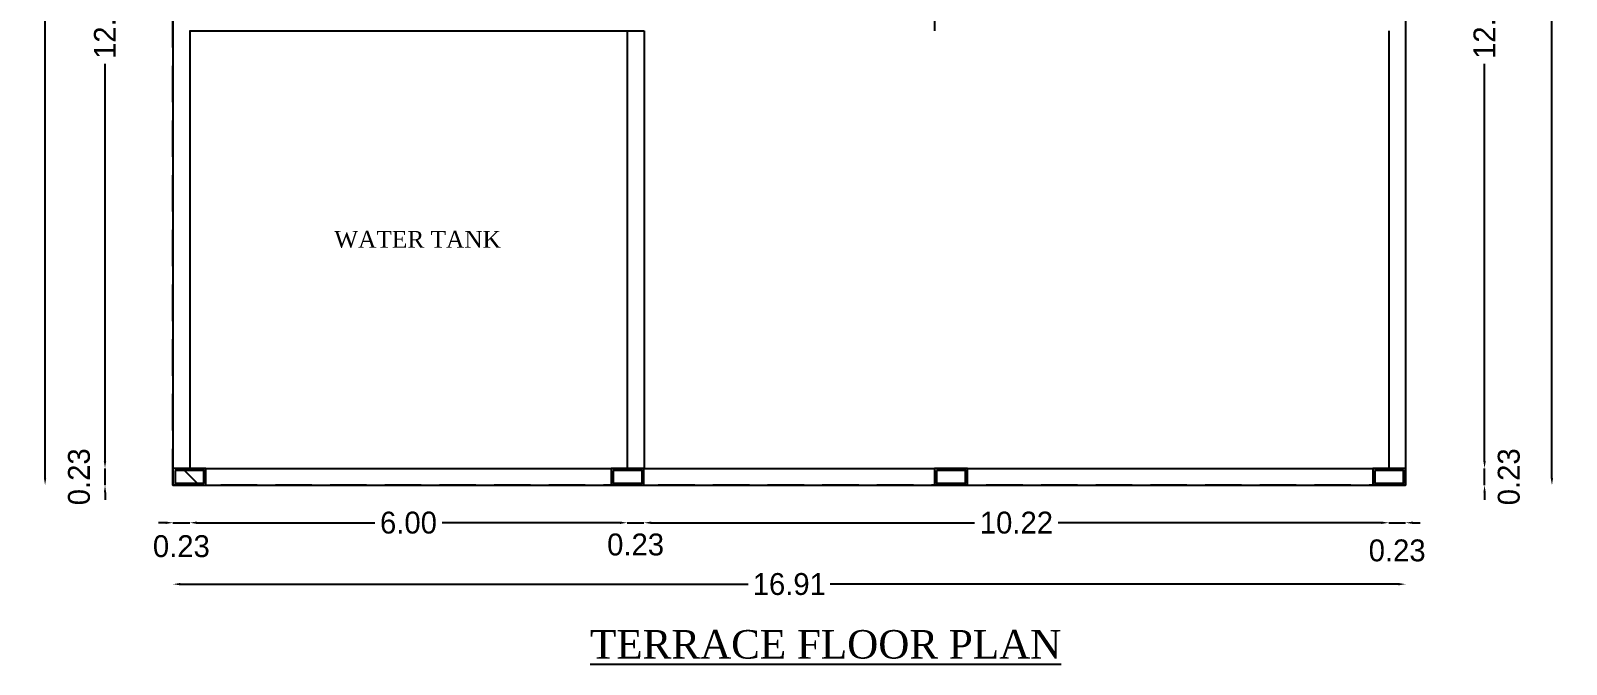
# Model space of a CAD drawing. Header units: metres. Extents: x 3396 to 3562, y 2179 to 2331.
# Drawn here: x 3463.49 to 3484.55, y 2178.81 to 2187.5 of the extents above; entities that cross this region are included whole.
import ezdxf

# ---------------------------------------------------------------- set-up
doc = ezdxf.new("R2010")
doc.units = ezdxf.units.M
doc.header["$PDMODE"] = 34
doc.linetypes.add('HIDDEN', pattern=[0.375, 0.25, -0.125])
doc.layers.add('BLK_1_FLR_4_ROOF_AREA', color=54, linetype='Continuous')
doc.styles.add('outer', font='BKANT.TTF')
doc.styles.get("Standard").update_dxf_attribs({"font": 'arial.ttf'})
doc.dimstyles.new('Banu', dxfattribs={"dimtxt": 0.35, "dimasz": 0.23, "dimexe": 1, "dimexo": 1, "dimgap": 0.1, "dimtad": 0, "dimzin": 1, "dimdsep": 46, "dimtxsty": 'outer', "dimcen": 0.15, "dimdle": 1, "dimse1": 1, "dimse2": 1, "dimclrt": 7, "dimadec": 0, "dimazin": 0, "dimtfac": 1, "dimtix": 1, "dimtmove": 1, "dimatfit": 0, "dimfxl": 0, "dimtolj": 1, "dimtzin": 0, "dimarcsym": 0})

# ---------------------------------------------------------------- blocks, each defined once
blk = doc.blocks.new('A$C35006C9F')
h = blk.add_hatch()
h.set_pattern_fill('ANSI31', color=256, scale=2)
h.set_pattern_definition([(45, (-3161.1406, -1435.413), (-4.490128, 4.490128), [])])
h.paths.add_polyline_path([(-0.129, 0.045), (-0.305, 0.045), (-0.305, -0.35), (-0.129, -0.35)])
for points in [[(-0.102, 0.073), (-0.332, 0.073), (-0.332, -0.377), (-0.102, -0.377)], [(-0.129, 0.045), (-0.305, 0.045), (-0.305, -0.35), (-0.129, -0.35)]]:
    blk.add_lwpolyline(points, close=True)
blk = doc.blocks.new('*D494')
at = {"color": 0, "lineweight": -2, "ltscale": 2}
for p, q in [((3464.509, 2181.599), (3464.509, 2181.699)), ((3464.509, 2181.269), (3464.509, 2181.499)), ((3464.509, 2181.169), (3464.509, 2181.069))]:
    blk.add_line(p, q, dxfattribs=at)
at = {"color": 0, "ltscale": 2}
for points in [[(3464.492, 2181.599), (3464.525, 2181.599), (3464.509, 2181.499)], [(3464.492, 2181.169), (3464.525, 2181.169), (3464.509, 2181.269)]]:
    blk.add_solid(points, dxfattribs=at)
at = {"layer": 'Defpoints', "color": 0, "ltscale": 2}
for p in [(3464.509, 2181.499), (3464.625, 2181.499), (3464.625, 2181.269)]:
    blk.add_point(p, dxfattribs=at)
at = {"color": 7, "ltscale": 2, "insert": (3464.153, 2181.384), "char_height": 0.3, "attachment_point": 5, "rotation": 90, "style": 'outer'}
blk.add_mtext('\\A1;0.23', dxfattribs=at)
blk = doc.blocks.new('*D495')
at = {"color": 0, "lineweight": -2, "ltscale": 2}
for p, q in [((3464.509, 2193.629), (3464.509, 2188.183)), ((3464.509, 2181.599), (3464.509, 2187.046))]:
    blk.add_line(p, q, dxfattribs=at)
at = {"color": 0, "ltscale": 2}
for points in [[(3464.492, 2193.629), (3464.525, 2193.629), (3464.509, 2193.729)], [(3464.492, 2181.599), (3464.525, 2181.599), (3464.509, 2181.499)]]:
    blk.add_solid(points, dxfattribs=at)
at = {"layer": 'Defpoints', "color": 0, "ltscale": 2}
for p in [(3464.509, 2193.729), (3464.625, 2193.729), (3464.625, 2181.499)]:
    blk.add_point(p, dxfattribs=at)
at = {"color": 7, "ltscale": 2, "insert": (3464.509, 2187.614), "char_height": 0.3, "attachment_point": 5, "rotation": 90, "style": 'outer'}
blk.add_mtext('\\A1;12.23', dxfattribs=at)
blk = doc.blocks.new('*D503')
at = {"color": 0, "lineweight": -2, "ltscale": 2}
for p, q in [((3463.687, 2223.193), (3463.687, 2202.861)), ((3463.687, 2181.369), (3463.687, 2201.701))]:
    blk.add_line(p, q, dxfattribs=at)
at = {"color": 0, "ltscale": 2}
for points in [[(3463.67, 2223.193), (3463.703, 2223.193), (3463.687, 2223.293)], [(3463.67, 2181.369), (3463.703, 2181.369), (3463.687, 2181.269)]]:
    blk.add_solid(points, dxfattribs=at)
at = {"layer": 'Defpoints', "color": 0, "ltscale": 2}
for p in [(3463.709, 2223.293), (3463.687, 2181.269), (3463.709, 2181.269)]:
    blk.add_point(p, dxfattribs=at)
at = {"color": 7, "ltscale": 2, "insert": (3463.687, 2202.281), "char_height": 0.3, "attachment_point": 5, "rotation": 90, "style": 'outer'}
blk.add_mtext('\\A1;42.02', dxfattribs=at)
blk = doc.blocks.new('*D508')
at = {"color": 0, "lineweight": -2, "ltscale": 2}
for p, q in [((3483.43, 2181.599), (3483.43, 2181.699)), ((3483.43, 2181.269), (3483.43, 2181.499)), ((3483.43, 2181.169), (3483.43, 2181.069))]:
    blk.add_line(p, q, dxfattribs=at)
at = {"color": 0, "ltscale": 2}
for points in [[(3483.413, 2181.599), (3483.446, 2181.599), (3483.43, 2181.499)], [(3483.413, 2181.169), (3483.446, 2181.169), (3483.43, 2181.269)]]:
    blk.add_solid(points, dxfattribs=at)
at = {"layer": 'Defpoints', "color": 0, "ltscale": 2}
for p in [(3483.42, 2181.499), (3483.43, 2181.499), (3483.42, 2181.269)]:
    blk.add_point(p, dxfattribs=at)
at = {"color": 7, "ltscale": 2, "insert": (3483.763, 2181.384), "char_height": 0.3, "attachment_point": 5, "rotation": 90, "style": 'outer'}
blk.add_mtext('\\A1;0.23', dxfattribs=at)
blk = doc.blocks.new('*D509')
at = {"color": 0, "lineweight": -2, "ltscale": 2}
for p, q in [((3483.43, 2193.629), (3483.43, 2188.183)), ((3483.43, 2181.599), (3483.43, 2187.046))]:
    blk.add_line(p, q, dxfattribs=at)
at = {"color": 0, "ltscale": 2}
for points in [[(3483.413, 2193.629), (3483.446, 2193.629), (3483.43, 2193.729)], [(3483.413, 2181.599), (3483.446, 2181.599), (3483.43, 2181.499)]]:
    blk.add_solid(points, dxfattribs=at)
at = {"layer": 'Defpoints', "color": 0, "ltscale": 2}
for p in [(3483.42, 2193.729), (3483.43, 2193.729), (3483.42, 2181.499)]:
    blk.add_point(p, dxfattribs=at)
at = {"color": 7, "ltscale": 2, "insert": (3483.43, 2187.614), "char_height": 0.3, "attachment_point": 5, "rotation": 90, "style": 'outer'}
blk.add_mtext('\\A1;12.23', dxfattribs=at)
blk = doc.blocks.new('*D517')
at = {"color": 0, "lineweight": -2, "ltscale": 2}
for p, q in [((3484.354, 2223.193), (3484.354, 2202.861)), ((3484.354, 2181.369), (3484.354, 2201.701))]:
    blk.add_line(p, q, dxfattribs=at)
at = {"color": 0, "ltscale": 2}
for points in [[(3484.337, 2223.193), (3484.37, 2223.193), (3484.354, 2223.293)], [(3484.337, 2181.369), (3484.37, 2181.369), (3484.354, 2181.269)]]:
    blk.add_solid(points, dxfattribs=at)
at = {"layer": 'Defpoints', "color": 0, "ltscale": 2}
for p in [(3484.121, 2223.293), (3484.121, 2181.269), (3484.354, 2181.269)]:
    blk.add_point(p, dxfattribs=at)
at = {"color": 7, "ltscale": 2, "insert": (3484.354, 2202.281), "char_height": 0.3, "attachment_point": 5, "rotation": 90, "style": 'outer'}
blk.add_mtext('\\A1;42.02', dxfattribs=at)
blk = doc.blocks.new('*D518')
at = {"color": 0, "lineweight": -2, "ltscale": 2}
for p, q in [((3465.341, 2180.754), (3465.241, 2180.754)), ((3465.441, 2180.754), (3465.671, 2180.754)), ((3465.771, 2180.754), (3465.871, 2180.754))]:
    blk.add_line(p, q, dxfattribs=at)
at = {"color": 0, "ltscale": 2}
for points in [[(3465.341, 2180.771), (3465.341, 2180.737), (3465.441, 2180.754)], [(3465.771, 2180.771), (3465.771, 2180.737), (3465.671, 2180.754)]]:
    blk.add_solid(points, dxfattribs=at)
at = {"layer": 'Defpoints', "color": 0, "ltscale": 2}
for p in [(3465.441, 2180.77), (3465.671, 2180.77), (3465.671, 2180.754)]:
    blk.add_point(p, dxfattribs=at)
at = {"color": 7, "ltscale": 2, "insert": (3465.556, 2180.431), "char_height": 0.3, "attachment_point": 5, "style": 'outer'}
blk.add_mtext('\\A1;0.23', dxfattribs=at)
blk = doc.blocks.new('*D519')
at = {"color": 0, "lineweight": -2, "ltscale": 2}
for p, q in [((3465.771, 2180.754), (3468.208, 2180.754)), ((3471.571, 2180.754), (3469.134, 2180.754))]:
    blk.add_line(p, q, dxfattribs=at)
at = {"color": 0, "ltscale": 2}
for points in [[(3465.771, 2180.771), (3465.771, 2180.737), (3465.671, 2180.754)], [(3471.571, 2180.771), (3471.571, 2180.737), (3471.671, 2180.754)]]:
    blk.add_solid(points, dxfattribs=at)
at = {"layer": 'Defpoints', "color": 0, "ltscale": 2}
for p in [(3465.671, 2180.77), (3471.671, 2180.77), (3471.671, 2180.754)]:
    blk.add_point(p, dxfattribs=at)
at = {"color": 7, "ltscale": 2, "insert": (3468.671, 2180.754), "char_height": 0.3, "attachment_point": 5, "style": 'outer'}
blk.add_mtext('\\A1;6.00', dxfattribs=at)
blk = doc.blocks.new('*D520')
at = {"color": 0, "lineweight": -2, "ltscale": 2}
for p, q in [((3471.571, 2180.754), (3471.471, 2180.754)), ((3471.671, 2180.754), (3471.901, 2180.754)), ((3472.001, 2180.754), (3472.101, 2180.754))]:
    blk.add_line(p, q, dxfattribs=at)
at = {"color": 0, "ltscale": 2}
for points in [[(3471.571, 2180.771), (3471.571, 2180.737), (3471.671, 2180.754)], [(3472.001, 2180.771), (3472.001, 2180.737), (3471.901, 2180.754)]]:
    blk.add_solid(points, dxfattribs=at)
at = {"layer": 'Defpoints', "color": 0, "ltscale": 2}
for p in [(3471.671, 2180.77), (3471.901, 2180.77), (3471.901, 2180.754)]:
    blk.add_point(p, dxfattribs=at)
at = {"color": 7, "ltscale": 2, "insert": (3471.786, 2180.454), "char_height": 0.3, "attachment_point": 5, "style": 'outer'}
blk.add_mtext('\\A1;0.23', dxfattribs=at)
blk = doc.blocks.new('*D521')
at = {"color": 0, "lineweight": -2, "ltscale": 2}
for p, q in [((3472.001, 2180.754), (3476.435, 2180.754)), ((3482.016, 2180.754), (3477.582, 2180.754))]:
    blk.add_line(p, q, dxfattribs=at)
at = {"color": 0, "ltscale": 2}
for points in [[(3472.001, 2180.771), (3472.001, 2180.737), (3471.901, 2180.754)], [(3482.016, 2180.771), (3482.016, 2180.737), (3482.116, 2180.754)]]:
    blk.add_solid(points, dxfattribs=at)
at = {"layer": 'Defpoints', "color": 0, "ltscale": 2}
for p in [(3471.901, 2180.77), (3482.116, 2180.77), (3482.116, 2180.754)]:
    blk.add_point(p, dxfattribs=at)
at = {"color": 7, "ltscale": 2, "insert": (3477.009, 2180.754), "char_height": 0.3, "attachment_point": 5, "style": 'outer'}
blk.add_mtext('\\A1;10.22', dxfattribs=at)
blk = doc.blocks.new('*D522')
at = {"color": 0, "lineweight": -2, "ltscale": 2}
for p, q in [((3482.016, 2180.754), (3481.916, 2180.754)), ((3482.116, 2180.754), (3482.346, 2180.754)), ((3482.446, 2180.754), (3482.546, 2180.754))]:
    blk.add_line(p, q, dxfattribs=at)
at = {"color": 0, "ltscale": 2}
for points in [[(3482.016, 2180.771), (3482.016, 2180.737), (3482.116, 2180.754)], [(3482.446, 2180.771), (3482.446, 2180.737), (3482.346, 2180.754)]]:
    blk.add_solid(points, dxfattribs=at)
at = {"layer": 'Defpoints', "color": 0, "ltscale": 2}
for p in [(3482.116, 2180.77), (3482.346, 2180.77), (3482.346, 2180.754)]:
    blk.add_point(p, dxfattribs=at)
at = {"color": 7, "ltscale": 2, "insert": (3482.231, 2180.373), "char_height": 0.3, "attachment_point": 5, "style": 'outer'}
blk.add_mtext('\\A1;0.23', dxfattribs=at)
blk = doc.blocks.new('*D523')
at = {"color": 0, "lineweight": -2, "ltscale": 2}
for p, q in [((3465.541, 2179.912), (3473.332, 2179.912)), ((3482.246, 2179.912), (3474.456, 2179.912))]:
    blk.add_line(p, q, dxfattribs=at)
at = {"color": 0, "ltscale": 2}
for points in [[(3465.541, 2179.929), (3465.541, 2179.895), (3465.441, 2179.912)], [(3482.246, 2179.929), (3482.246, 2179.895), (3482.346, 2179.912)]]:
    blk.add_solid(points, dxfattribs=at)
at = {"layer": 'Defpoints', "color": 0, "ltscale": 2}
for p in [(3465.441, 2179.924), (3482.346, 2179.924), (3482.346, 2179.912)]:
    blk.add_point(p, dxfattribs=at)
at = {"color": 7, "ltscale": 2, "insert": (3473.894, 2179.912), "char_height": 0.3, "attachment_point": 5, "style": 'outer'}
blk.add_mtext('\\A1;16.91', dxfattribs=at)

msp = doc.modelspace()

# ---------------------------------------------------------------- linework, layer by layer
for p, q in [((3465.44121, 2223.29309), (3465.44121, 2181.26938)), ((3482.34621, 2223.29309), (3482.34621, 2181.26938)), ((3475.88621, 2187.72938), (3475.88621, 2187.49938)), ((3465.66621, 2187.49938), (3471.90121, 2187.49938)), ((3465.67121, 2187.49938), (3465.67121, 2181.49938)), ((3471.67121, 2187.49938), (3471.67121, 2181.49938)), ((3471.90121, 2187.49938), (3471.90121, 2181.49938)), ((3482.11621, 2187.49938), (3482.11621, 2181.49938)), ((3465.67121, 2181.49938), (3471.67121, 2181.49938)), ((3471.90121, 2181.49938), (3475.88621, 2181.49938)), ((3476.11621, 2181.49938), (3482.11621, 2181.49938)), ((3465.44121, 2181.26938), (3482.34621, 2181.26938))]:
    msp.add_line(p, q)
at = {"layer": 'BLK_1_FLR_4_ROOF_AREA', "linetype": 'HIDDEN', "ltscale": 2}
msp.add_lwpolyline([(3465.44121, 2223.29309), (3482.34621, 2223.29309), (3482.34621, 2181.26938), (3465.44121, 2181.26938)], close=True, dxfattribs=at)

# ---------------------------------------------------------------- block references
at = {"rotation": 90}
for p in [(3465.51381, 2181.60152), (3471.52381, 2181.60152), (3475.95881, 2181.60152), (3481.96881, 2181.60152)]:
    msp.add_blockref('A$C35006C9F', p, dxfattribs=at)

# ---------------------------------------------------------------- texts
at = {"attachment_point": 1}
for s, width, insert, char_height in [('{\\fTimes New Roman|b0|i0|c0|p18;\\W2.94166; \\W1;WATER TANK}', 2.7331794, (3467.39664, 2184.75428), 0.23), ('{\\fTimes New Roman|b0|i0|c0|p18;\\W7.34174;\\L \\W1;TERRACE FLOOR PLAN}', 8.4128251, (3470.07689, 2179.28293), 0.391)]:
    msp.add_mtext_dynamic_manual_height_columns(s, width=width, gutter_width=12.5, heights=[0], dxfattribs=dict(at, insert=insert, char_height=char_height))

# ---------------------------------------------------------------- dimensions: what is measured, and where the dimension line sits
at = {"ltscale": 2}
for base, p1, p2, angle, picture, middle in [((3463.6866, 2181.26938), (3463.70945, 2223.29309), (3463.70945, 2181.26938), 90, '*D503', (3463.6866, 2202.28123)), ((3484.35377, 2181.26938), (3484.12111, 2223.29309), (3484.12111, 2181.26938), 90, '*D517', (3484.35377, 2202.28123)), ((3464.50858, 2193.72938), (3464.62492, 2181.49938), (3464.62492, 2193.72938), 270, '*D495', (3464.50858, 2187.61438)), ((3483.42951, 2193.72938), (3483.4198, 2181.49938), (3483.4198, 2193.72938), 270, '*D509', (3483.42951, 2187.61438))]:
    dim = msp.add_linear_dim(base=base, p1=p1, p2=p2, angle=angle, dimstyle='Banu', override={"dimtxt": 0.3, "dimasz": 0.1, "dimpost": '\\X'}, dxfattribs=at)
    dim.commit()
    dim.dimension.update_dxf_attribs({"geometry": picture, "text_midpoint": middle})
for base, p1, p2, picture, middle in [((3464.50858, 2181.49938), (3464.62492, 2181.26938), (3464.62492, 2181.49938), '*D494', (3464.15303, 2181.38438)), ((3483.42951, 2181.49938), (3483.4198, 2181.26938), (3483.4198, 2181.49938), '*D508', (3483.76282, 2181.38438))]:
    dim = msp.add_linear_dim(base=base, p1=p1, p2=p2, angle=270, dimstyle='Banu', override={"dimtxt": 0.3, "dimasz": 0.1, "dimpost": '\\X'}, dxfattribs=at)
    dim.commit()
    dim.dimension.update_dxf_attribs({"geometry": picture, "text_midpoint": middle, "dimtype": 160})
for base, p1, p2, picture, middle in [((3471.67121, 2180.7541), (3465.67121, 2180.77016), (3471.67121, 2180.77016), '*D519', (3468.67121, 2180.7541)), ((3482.116208621, 2180.754097513), (3471.901208607, 2180.770162911), (3482.116208621, 2180.770162911), '*D521', (3477.008708614, 2180.754097513)), ((3482.3462086209, 2179.9120961306), (3465.441208607, 2179.9238810681), (3482.3462086209, 2179.9238810681), '*D523', (3473.8937086139, 2179.9120961306))]:
    dim = msp.add_linear_dim(base=base, p1=p1, p2=p2, dimstyle='Banu', override={"dimtxt": 0.3, "dimasz": 0.1, "dimpost": '\\X'}, dxfattribs=at)
    dim.commit()
    dim.dimension.update_dxf_attribs({"geometry": picture, "text_midpoint": middle})
for base, p1, p2, picture, middle in [((3465.67121, 2180.7541), (3465.44121, 2180.77016), (3465.67121, 2180.77016), '*D518', (3465.55621, 2180.43134)), ((3471.90121, 2180.7541), (3471.67121, 2180.77016), (3471.90121, 2180.77016), '*D520', (3471.78621, 2180.4544)), ((3482.34621, 2180.7541), (3482.11621, 2180.77016), (3482.34621, 2180.77016), '*D522', (3482.23121, 2180.37319))]:
    dim = msp.add_linear_dim(base=base, p1=p1, p2=p2, dimstyle='Banu', override={"dimtxt": 0.3, "dimasz": 0.1, "dimpost": '\\X'}, dxfattribs=at)
    dim.commit()
    dim.dimension.update_dxf_attribs({"geometry": picture, "text_midpoint": middle, "dimtype": 160})

doc.saveas('drawing.dxf')
